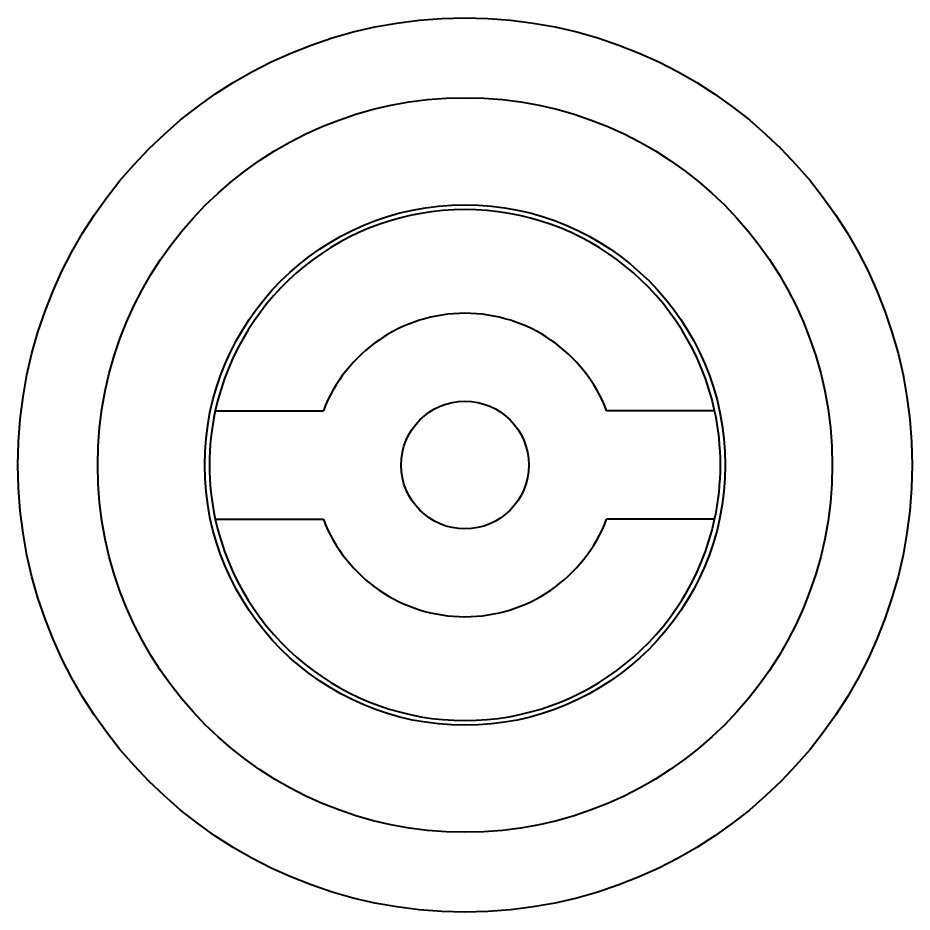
# Model space of a CAD drawing. Header units: millimetres. Extents: x 9486 to 14955, y -8999 to 1872.
# Drawn here: x 12426.2 to 12454.2, y -8086.89 to -8058.89 of the extents above; entities that cross this region are included whole.
import ezdxf

# ---------------------------------------------------------------- set-up
doc = ezdxf.new("R2010")
doc.units = ezdxf.units.MM
doc.layers.add('가시적인 것(ISO)', color=3, linetype='Continuous', lineweight=40)

# ---------------------------------------------------------------- blocks, each defined once
blk = doc.blocks.new('A$C74B527A4')
at = {"layer": '가시적인 것(ISO)'}
for p, q in [((-147.817, -484), (-144.435, -484)), ((-132.183, -484), (-135.565, -484)), ((-147.817, -487.4), (-144.435, -487.4)), ((-132.183, -487.4), (-135.565, -487.4))]:
    blk.add_line(p, q, dxfattribs=at)
for radius in [14, 11.5, 8.15, 2]:
    blk.add_circle((-140, -485.7), radius, dxfattribs=at)
for radius, start, end in [(8, 12.2689, 167.7311), (4.75, 20.971, 159.029), (8, 167.7311, 192.2689), (8, 347.7311, 12.2689), (8, 192.2689, 347.7311), (4.75, 200.971, 339.029)]:
    blk.add_arc((-140, -485.7), radius, start, end, dxfattribs=at)

msp = doc.modelspace()

# ---------------------------------------------------------------- block references
msp.add_blockref('A$C74B527A4', (12580.198, -7587.189))

doc.saveas('drawing.dxf')
